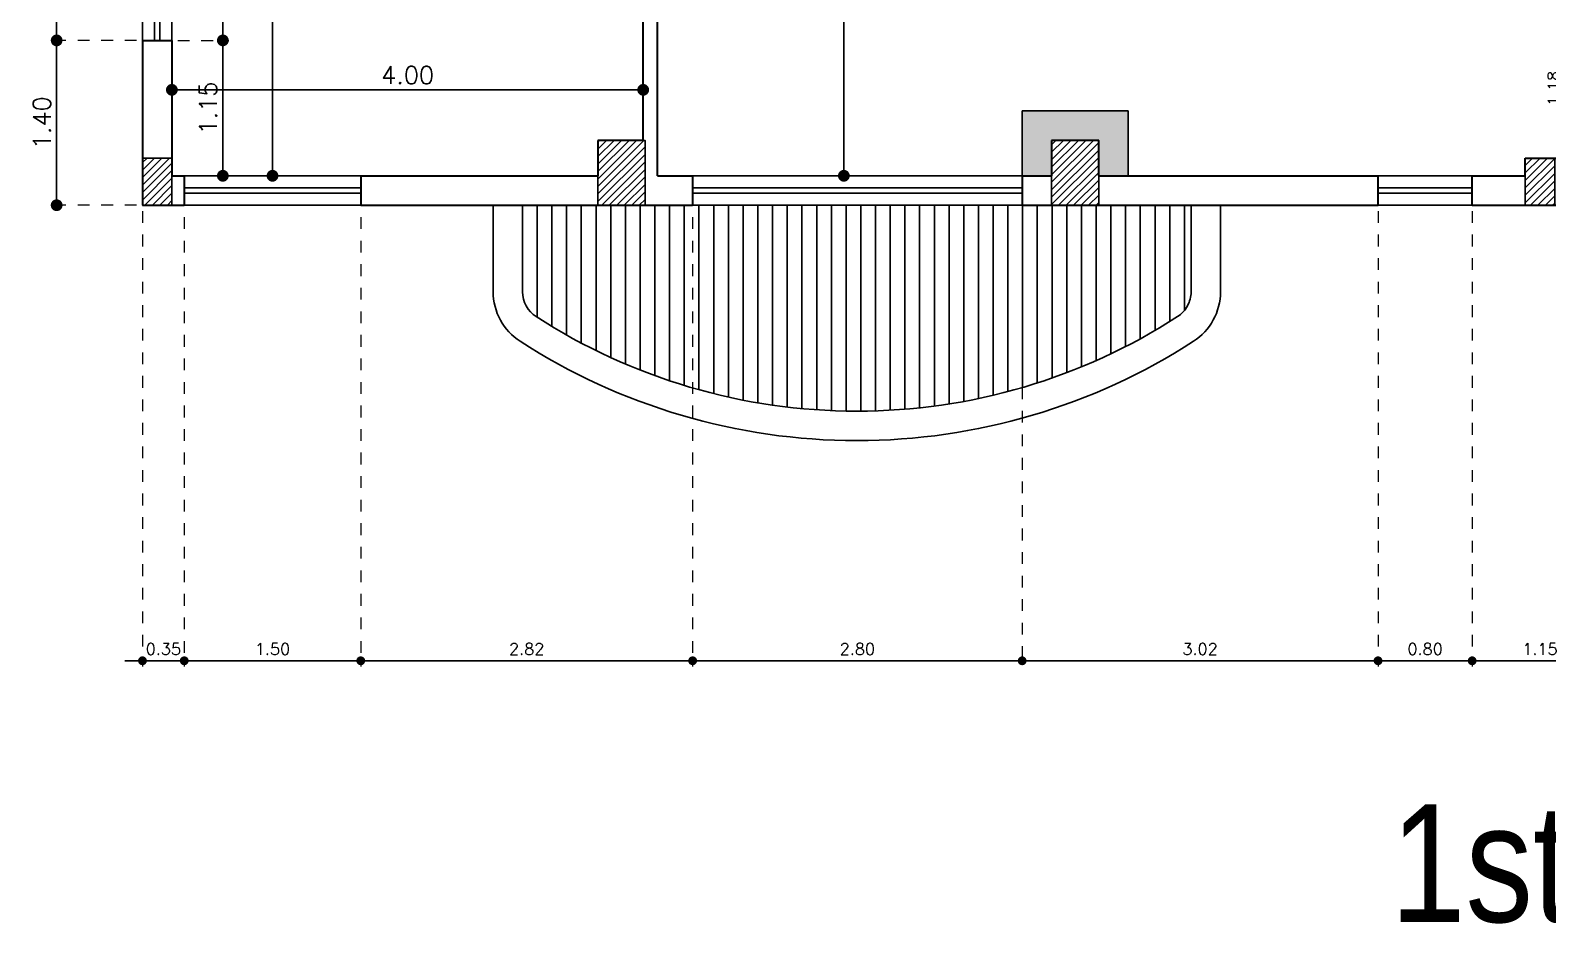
# Model space of a CAD drawing. Header units: metres. Extents: x 2217 to 2595, y -381 to -273.
# Drawn here: x 2300.22 to 2313.12, y -363.84 to -356.25 of the extents above; entities that cross this region are included whole.
import ezdxf

# ---------------------------------------------------------------- set-up
doc = ezdxf.new("R2010")
doc.units = ezdxf.units.M
doc.header["$LTSCALE"] = 0.5
doc.header["$MEASUREMENT"] = 0
doc.header["$PDMODE"] = 3
doc.header["$PDSIZE"] = -1
doc.linetypes.add('DOT2', pattern=[0.125, 0, -0.125])
for name, color, linetype in [('A-COL', 11, 'Continuous'), ('A-COLH', 1, 'Continuous'), ('A-EDM', 3, 'Continuous'), ('A-ELV', 3, 'Continuous'), ('A-STR', 115, 'Continuous'), ('A-WIN', 132, 'Continuous'), ('Frame', 4, 'Continuous')]:
    doc.layers.add(name, color=color, linetype=linetype)
doc.layers.add('A-Wall', color=7, linetype='Continuous', lineweight=30)
doc.styles.add('ariel', font='ARIALN.TTF', dxfattribs={"width": 2})
doc.styles.add('ROMANS', font='romans.shx')
doc.dimstyles.new('dim50', dxfattribs={"dimscale": 50, "dimtxt": 0.003, "dimasz": 0.002, "dimexe": 0.001, "dimexo": 0.001, "dimgap": 0.001, "dimtad": 1, "dimzin": 0, "dimdsep": 46, "dimtxsty": 'ROMANS', "dimblk": 'DOT', "dimcen": 0, "dimclrd": 5, "dimclre": 1, "dimclrt": 7, "dimadec": 0, "dimazin": 0, "dimtfac": 1, "dimtix": 1, "dimtmove": 2, "dimatfit": 3, "dimldrblk": 'DTICK', "dimfxl": 1, "dimtolj": 1, "dimtzin": 0, "dimlwe": 20, "dimarcsym": 0})
doc.dimstyles.new('dim50 new', dxfattribs={"dimscale": 50, "dimtxt": 0.002, "dimasz": 0.0015, "dimexe": 0.001, "dimexo": 0.001, "dimgap": 0.001, "dimtad": 1, "dimzin": 0, "dimdsep": 46, "dimtxsty": 'ROMANS', "dimblk": 'DOT', "dimcen": 0, "dimclrd": 5, "dimclre": 1, "dimclrt": 7, "dimadec": 0, "dimazin": 0, "dimtfac": 1, "dimtix": 1, "dimtmove": 2, "dimatfit": 3, "dimldrblk": 'DTICK', "dimfxl": 1, "dimtolj": 1, "dimtzin": 0, "dimlwe": 20, "dimarcsym": 0})
pattern_1 = [(45, (-745.896474, -1998.83578), (-0.0318198052, 0.0318198052), [])]

# ---------------------------------------------------------------- blocks, each defined once
blk = doc.blocks.new('A$C2b1ffe9e')
at = {"layer": 'A-COL', "ltscale": 0.5}
h = blk.add_hatch(color=4, dxfattribs=at)
h.paths.add_polyline_path([(8.375, 0.8), (7.925, 0.8), (7.925, 0.55), (8.125, 0.55), (8.125, 0.3), (8.375, 0.3)])
h.paths.add_polyline_path([(7.925, 0.8), (7.475, 0.8), (7.475, 0.3), (7.725, 0.3), (7.725, 0.55), (7.925, 0.55)])
h = blk.add_hatch(color=4, dxfattribs=at)
h.paths.add_polyline_path([(8.375, 0.3), (8.125, 0.3), (8.125, 0.25), (8.375, 0.25)])
h.paths.add_polyline_path([(7.725, 0.3), (7.475, 0.3), (7.475, 0.25), (7.725, 0.25)])
at = {"layer": 'A-COLH', "ltscale": 0.5}
h = blk.add_hatch(dxfattribs=at)
h.set_pattern_fill('ANSI31', color=256, scale=0.36)
h.set_pattern_definition(pattern_1)
h.paths.add_polyline_path([(3.87, 0.55), (4.27, 0.55), (4.27, 0), (3.87, 0)])
h = blk.add_hatch(dxfattribs=at)
h.set_pattern_fill('ANSI31', color=256, scale=0.36)
h.set_pattern_definition(pattern_1)
h.paths.add_polyline_path([(7.725, 0.55), (8.125, 0.55), (8.125, 0), (7.725, 0)])
h = blk.add_hatch(dxfattribs=at)
h.set_pattern_fill('ANSI31', color=256, scale=0.36)
h.set_pattern_definition(pattern_1)
h.paths.add_polyline_path([(0, 0.4), (0.25, 0.4), (0.25, 0), (0, 0)])
h = blk.add_hatch(dxfattribs=at)
h.set_pattern_fill('ANSI31', color=256, scale=0.36)
h.set_pattern_definition(pattern_1)
h.paths.add_polyline_path([(11.75, 0.4), (12, 0.4), (12, 0), (11.75, 0)])
at = {"layer": 'A-COL', "ltscale": 0.5}
for p, q in [((7.475, 0.25), (7.475, 0.8)), ((7.475, 0.8), (7.925, 0.8)), ((8.375, 0.8), (7.925, 0.8)), ((8.375, 0.25), (8.375, 0.8)), ((8.125, 0.25), (8.125, 0.55))]:
    blk.add_line(p, q, dxfattribs=at)
for points in [[(3.87, 0.55), (4.27, 0.55), (4.27, 0), (3.87, 0)], [(7.725, 0.55), (8.125, 0.55), (8.125, 0), (7.725, 0)], [(0, 0.4), (0.25, 0.4), (0.25, 0), (0, 0)], [(11.75, 0.4), (12, 0.4), (12, 0), (11.75, 0)]]:
    blk.add_lwpolyline(points, close=True, dxfattribs=at)
blk = doc.blocks.new('_Dot')
at = {"color": 0, "linetype": 'ByBlock', "lineweight": -2}
blk.add_line((-0.5, 0), (-1, 0), dxfattribs=at)
at = {"color": 0, "linetype": 'ByBlock', "const_width": 0.5}
blk.add_lwpolyline([(-0.25, 0, 1), (0.25, 0, 1)], format="xyb", close=True, dxfattribs=at)
blk = doc.blocks.new('*D125')
at = {"layer": 'A-STR', "color": 1, "linetype": 'DOT2', "lineweight": 20, "ltscale": 0.5, "transparency": 16777216}
for p, q in [((2313.63, -356.151), (2313.218, -356.151)), ((2313.377, -357.332), (2313.218, -357.332))]:
    blk.add_line(p, q, dxfattribs=at)
at = {"layer": 'A-STR', "color": 5, "lineweight": -2, "ltscale": 0.5, "transparency": 16777216}
blk.add_line((2313.268, -357.257), (2313.268, -356.226), dxfattribs=at)
at = {"layer": 'DEFPOINTS', "color": 0, "ltscale": 0.5, "transparency": 16777216}
for p in [(2313.268, -356.151), (2313.68, -356.151), (2313.427, -357.332)]:
    blk.add_point(p, dxfattribs=at)
at = {"layer": 'A-STR', "color": 5, "lineweight": -2, "ltscale": 0.5, "transparency": 16777216, "xscale": 0.075, "yscale": 0.075, "zscale": 0.075}
for p, rotation in [((2313.268, -356.151), 90), ((2313.268, -357.332), 270)]:
    blk.add_blockref('_Dot', p, dxfattribs=dict(at, rotation=rotation))
at = {"layer": 'A-STR', "color": 7, "ltscale": 0.5, "transparency": 16777216, "insert": (2313.168, -356.741), "char_height": 0.1, "attachment_point": 5, "rotation": 90, "style": 'ROMANS'}
blk.add_mtext('\\A1;1.18', dxfattribs=at)
blk = doc.blocks.new('DTICK')
for p, q in [((-1.21, 0), (1.21, 0)), ((0, 1.21), (0, -1.21))]:
    blk.add_line(p, q)
at = {"color": 3}
blk.add_line((-0.63, -0.63), (0.63, 0.63), dxfattribs=at)
blk = doc.blocks.new('*D140')
at = {"layer": 'A-EDM', "color": 1, "linetype": 'DOT2', "lineweight": 20, "ltscale": 0.5, "transparency": 16777216}
for p, q in [((2312.476, -357.782), (2312.476, -361.652)), ((2313.627, -357.782), (2313.627, -361.652))]:
    blk.add_line(p, q, dxfattribs=at)
at = {"layer": 'A-EDM', "color": 5, "lineweight": -2, "ltscale": 0.5, "transparency": 16777216}
blk.add_line((2313.552, -361.602), (2312.551, -361.602), dxfattribs=at)
at = {"layer": 'DEFPOINTS', "color": 0, "ltscale": 0.5, "transparency": 16777216}
for p in [(2312.476, -357.732), (2313.627, -357.732), (2312.476, -361.602)]:
    blk.add_point(p, dxfattribs=at)
at = {"layer": 'A-EDM', "color": 5, "lineweight": -2, "ltscale": 0.5, "transparency": 16777216, "xscale": 0.075, "yscale": 0.075, "zscale": 0.075, "rotation": 180}
blk.add_blockref('_Dot', (2312.476, -361.602), dxfattribs=at)
at = {"layer": 'A-EDM', "color": 5, "lineweight": -2, "ltscale": 0.5, "transparency": 16777216, "xscale": 0.075, "yscale": 0.075, "zscale": 0.075}
blk.add_blockref('_Dot', (2313.627, -361.602), dxfattribs=at)
at = {"layer": 'A-EDM', "color": 7, "ltscale": 0.5, "transparency": 16777216, "insert": (2313.052, -361.502), "char_height": 0.1, "attachment_point": 5, "style": 'ROMANS'}
blk.add_mtext('\\A1;1.15', dxfattribs=at)
blk = doc.blocks.new('*D141')
at = {"layer": 'A-EDM', "color": 1, "linetype": 'DOT2', "lineweight": 20, "ltscale": 0.5, "transparency": 16777216}
for p, q in [((2311.676, -357.782), (2311.676, -361.652)), ((2312.476, -357.782), (2312.476, -361.652))]:
    blk.add_line(p, q, dxfattribs=at)
at = {"layer": 'A-EDM', "color": 5, "lineweight": -2, "ltscale": 0.5, "transparency": 16777216}
blk.add_line((2312.401, -361.602), (2311.751, -361.602), dxfattribs=at)
at = {"layer": 'DEFPOINTS', "color": 0, "ltscale": 0.5, "transparency": 16777216}
for p in [(2311.676, -357.732), (2312.476, -357.732), (2311.676, -361.602)]:
    blk.add_point(p, dxfattribs=at)
at = {"layer": 'A-EDM', "color": 5, "lineweight": -2, "ltscale": 0.5, "transparency": 16777216, "xscale": 0.075, "yscale": 0.075, "zscale": 0.075, "rotation": 180}
blk.add_blockref('_Dot', (2311.676, -361.602), dxfattribs=at)
at = {"layer": 'A-EDM', "color": 5, "lineweight": -2, "ltscale": 0.5, "transparency": 16777216, "xscale": 0.075, "yscale": 0.075, "zscale": 0.075}
blk.add_blockref('_Dot', (2312.476, -361.602), dxfattribs=at)
at = {"layer": 'A-EDM', "color": 7, "ltscale": 0.5, "transparency": 16777216, "insert": (2312.076, -361.502), "char_height": 0.1, "attachment_point": 5, "style": 'ROMANS'}
blk.add_mtext('\\A1;0.80', dxfattribs=at)
blk = doc.blocks.new('*D142')
at = {"layer": 'A-EDM', "color": 1, "linetype": 'DOT2', "lineweight": 20, "ltscale": 0.5, "transparency": 16777216}
for p, q in [((2308.652, -357.679), (2308.652, -361.652)), ((2311.676, -357.782), (2311.676, -361.652))]:
    blk.add_line(p, q, dxfattribs=at)
at = {"layer": 'A-EDM', "color": 5, "lineweight": -2, "ltscale": 0.5, "transparency": 16777216}
blk.add_line((2311.601, -361.602), (2308.727, -361.602), dxfattribs=at)
at = {"layer": 'DEFPOINTS', "color": 0, "ltscale": 0.5, "transparency": 16777216}
for p in [(2308.652, -357.629), (2311.676, -357.732), (2308.652, -361.602)]:
    blk.add_point(p, dxfattribs=at)
at = {"layer": 'A-EDM', "color": 5, "lineweight": -2, "ltscale": 0.5, "transparency": 16777216, "xscale": 0.075, "yscale": 0.075, "zscale": 0.075, "rotation": 180}
blk.add_blockref('_Dot', (2308.652, -361.602), dxfattribs=at)
at = {"layer": 'A-EDM', "color": 5, "lineweight": -2, "ltscale": 0.5, "transparency": 16777216, "xscale": 0.075, "yscale": 0.075, "zscale": 0.075}
blk.add_blockref('_Dot', (2311.676, -361.602), dxfattribs=at)
at = {"layer": 'A-EDM', "color": 7, "ltscale": 0.5, "transparency": 16777216, "insert": (2310.164, -361.502), "char_height": 0.1, "attachment_point": 5, "style": 'ROMANS'}
blk.add_mtext('\\A1;3.02', dxfattribs=at)
blk = doc.blocks.new('*D143')
at = {"layer": 'A-EDM', "color": 1, "linetype": 'DOT2', "lineweight": 20, "ltscale": 0.5, "transparency": 16777216}
for p, q in [((2305.852, -357.634), (2305.852, -361.652)), ((2308.652, -357.679), (2308.652, -361.652))]:
    blk.add_line(p, q, dxfattribs=at)
at = {"layer": 'A-EDM', "color": 5, "lineweight": -2, "ltscale": 0.5, "transparency": 16777216}
blk.add_line((2308.577, -361.602), (2305.927, -361.602), dxfattribs=at)
at = {"layer": 'DEFPOINTS', "color": 0, "ltscale": 0.5, "transparency": 16777216}
for p in [(2305.852, -357.584), (2308.652, -357.629), (2305.852, -361.602)]:
    blk.add_point(p, dxfattribs=at)
at = {"layer": 'A-EDM', "color": 5, "lineweight": -2, "ltscale": 0.5, "transparency": 16777216, "xscale": 0.075, "yscale": 0.075, "zscale": 0.075, "rotation": 180}
blk.add_blockref('_Dot', (2305.852, -361.602), dxfattribs=at)
at = {"layer": 'A-EDM', "color": 5, "lineweight": -2, "ltscale": 0.5, "transparency": 16777216, "xscale": 0.075, "yscale": 0.075, "zscale": 0.075}
blk.add_blockref('_Dot', (2308.652, -361.602), dxfattribs=at)
at = {"layer": 'A-EDM', "color": 7, "ltscale": 0.5, "transparency": 16777216, "insert": (2307.252, -361.502), "char_height": 0.1, "attachment_point": 5, "style": 'ROMANS'}
blk.add_mtext('\\A1;2.80', dxfattribs=at)
blk = doc.blocks.new('*D144')
at = {"layer": 'A-EDM', "color": 1, "linetype": 'DOT2', "lineweight": 20, "ltscale": 0.5, "transparency": 16777216}
for p, q in [((2303.032, -357.634), (2303.032, -361.652)), ((2305.852, -357.634), (2305.852, -361.652))]:
    blk.add_line(p, q, dxfattribs=at)
at = {"layer": 'A-EDM', "color": 5, "lineweight": -2, "ltscale": 0.5, "transparency": 16777216}
blk.add_line((2305.777, -361.602), (2303.107, -361.602), dxfattribs=at)
at = {"layer": 'DEFPOINTS', "color": 0, "ltscale": 0.5, "transparency": 16777216}
for p in [(2303.032, -357.584), (2305.852, -357.584), (2303.032, -361.602)]:
    blk.add_point(p, dxfattribs=at)
at = {"layer": 'A-EDM', "color": 5, "lineweight": -2, "ltscale": 0.5, "transparency": 16777216, "xscale": 0.075, "yscale": 0.075, "zscale": 0.075, "rotation": 180}
blk.add_blockref('_Dot', (2303.032, -361.602), dxfattribs=at)
at = {"layer": 'A-EDM', "color": 5, "lineweight": -2, "ltscale": 0.5, "transparency": 16777216, "xscale": 0.075, "yscale": 0.075, "zscale": 0.075}
blk.add_blockref('_Dot', (2305.852, -361.602), dxfattribs=at)
at = {"layer": 'A-EDM', "color": 7, "ltscale": 0.5, "transparency": 16777216, "insert": (2304.442, -361.502), "char_height": 0.1, "attachment_point": 5, "style": 'ROMANS'}
blk.add_mtext('\\A1;2.82', dxfattribs=at)
blk = doc.blocks.new('*D145')
at = {"layer": 'A-EDM', "color": 1, "linetype": 'DOT2', "lineweight": 20, "ltscale": 0.5, "transparency": 16777216}
for p, q in [((2301.532, -357.634), (2301.532, -361.652)), ((2303.032, -357.634), (2303.032, -361.652))]:
    blk.add_line(p, q, dxfattribs=at)
at = {"layer": 'A-EDM', "color": 5, "lineweight": -2, "ltscale": 0.5, "transparency": 16777216}
blk.add_line((2302.957, -361.602), (2301.607, -361.602), dxfattribs=at)
at = {"layer": 'DEFPOINTS', "color": 0, "ltscale": 0.5, "transparency": 16777216}
for p in [(2301.532, -357.584), (2303.032, -357.584), (2301.532, -361.602)]:
    blk.add_point(p, dxfattribs=at)
at = {"layer": 'A-EDM', "color": 5, "lineweight": -2, "ltscale": 0.5, "transparency": 16777216, "xscale": 0.075, "yscale": 0.075, "zscale": 0.075, "rotation": 180}
blk.add_blockref('_Dot', (2301.532, -361.602), dxfattribs=at)
at = {"layer": 'A-EDM', "color": 5, "lineweight": -2, "ltscale": 0.5, "transparency": 16777216, "xscale": 0.075, "yscale": 0.075, "zscale": 0.075}
blk.add_blockref('_Dot', (2303.032, -361.602), dxfattribs=at)
at = {"layer": 'A-EDM', "color": 7, "ltscale": 0.5, "transparency": 16777216, "insert": (2302.282, -361.502), "char_height": 0.1, "attachment_point": 5, "style": 'ROMANS'}
blk.add_mtext('\\A1;1.50', dxfattribs=at)
blk = doc.blocks.new('*D146')
at = {"layer": 'A-EDM', "color": 1, "linetype": 'DOT2', "lineweight": 20, "ltscale": 0.5, "transparency": 16777216}
for p, q in [((2301.532, -357.634), (2301.532, -361.652)), ((2301.177, -357.782), (2301.177, -361.652))]:
    blk.add_line(p, q, dxfattribs=at)
at = {"layer": 'A-EDM', "color": 5, "lineweight": -2, "ltscale": 0.5, "transparency": 16777216}
for p, q in [((2301.102, -361.602), (2301.027, -361.602)), ((2301.532, -361.602), (2301.177, -361.602)), ((2301.607, -361.602), (2301.682, -361.602))]:
    blk.add_line(p, q, dxfattribs=at)
at = {"layer": 'DEFPOINTS', "color": 0, "ltscale": 0.5, "transparency": 16777216}
for p in [(2301.532, -357.584), (2301.177, -357.732), (2301.177, -361.602)]:
    blk.add_point(p, dxfattribs=at)
at = {"layer": 'A-EDM', "color": 5, "lineweight": -2, "ltscale": 0.5, "transparency": 16777216, "xscale": 0.075, "yscale": 0.075, "zscale": 0.075}
blk.add_blockref('_Dot', (2301.177, -361.602), dxfattribs=at)
at = {"layer": 'A-EDM', "color": 5, "lineweight": -2, "ltscale": 0.5, "transparency": 16777216, "xscale": 0.075, "yscale": 0.075, "zscale": 0.075, "rotation": 180}
blk.add_blockref('_Dot', (2301.532, -361.602), dxfattribs=at)
at = {"layer": 'A-EDM', "color": 7, "ltscale": 0.5, "transparency": 16777216, "insert": (2301.355, -361.502), "char_height": 0.1, "attachment_point": 5, "style": 'ROMANS'}
blk.add_mtext('\\A1;0.35', dxfattribs=at)
blk = doc.blocks.new('*D168')
at = {"layer": 'A-EDM', "color": 1, "linetype": 'DOT2', "lineweight": 20, "ltscale": 0.5, "transparency": 16777216}
for p, q in [((2301.427, -356.857), (2301.427, -356.702)), ((2305.432, -357.132), (2305.432, -356.702))]:
    blk.add_line(p, q, dxfattribs=at)
at = {"layer": 'A-EDM', "color": 5, "lineweight": -2, "ltscale": 0.5, "transparency": 16777216}
blk.add_line((2305.332, -356.752), (2301.527, -356.752), dxfattribs=at)
at = {"layer": 'DEFPOINTS', "color": 0, "ltscale": 0.5, "transparency": 16777216}
for p in [(2301.427, -356.752), (2301.427, -356.907), (2305.432, -357.182)]:
    blk.add_point(p, dxfattribs=at)
at = {"layer": 'A-EDM', "color": 5, "lineweight": -2, "ltscale": 0.5, "transparency": 16777216, "xscale": 0.1, "yscale": 0.1, "zscale": 0.1, "rotation": 180}
blk.add_blockref('_Dot', (2301.427, -356.752), dxfattribs=at)
at = {"layer": 'A-EDM', "color": 5, "lineweight": -2, "ltscale": 0.5, "transparency": 16777216, "xscale": 0.1, "yscale": 0.1, "zscale": 0.1}
blk.add_blockref('_Dot', (2305.432, -356.752), dxfattribs=at)
at = {"layer": 'A-EDM', "color": 7, "ltscale": 0.5, "transparency": 16777216, "insert": (2303.43, -356.627), "char_height": 0.15, "attachment_point": 5, "style": 'ROMANS'}
blk.add_mtext('\\A1;4.00', dxfattribs=at)
blk = doc.blocks.new('*D182')
at = {"layer": 'A-EDM', "color": 1, "linetype": 'DOT2', "lineweight": 20, "ltscale": 0.5, "transparency": 16777216}
for p, q in [((2301.477, -354.832), (2301.91, -354.832)), ((2301.477, -356.332), (2301.91, -356.332))]:
    blk.add_line(p, q, dxfattribs=at)
at = {"layer": 'A-EDM', "color": 5, "lineweight": -2, "ltscale": 0.5, "transparency": 16777216}
blk.add_line((2301.86, -354.932), (2301.86, -356.232), dxfattribs=at)
at = {"layer": 'DEFPOINTS', "color": 0, "ltscale": 0.5, "transparency": 16777216}
for p in [(2301.427, -354.832), (2301.427, -356.332), (2301.86, -356.332)]:
    blk.add_point(p, dxfattribs=at)
at = {"layer": 'A-EDM', "color": 5, "lineweight": -2, "ltscale": 0.5, "transparency": 16777216, "xscale": 0.1, "yscale": 0.1, "zscale": 0.1}
for p, rotation in [((2301.86, -354.832), 90), ((2301.86, -356.332), 270)]:
    blk.add_blockref('_Dot', p, dxfattribs=dict(at, rotation=rotation))
at = {"layer": 'A-EDM', "color": 7, "ltscale": 0.5, "transparency": 16777216, "insert": (2301.735, -355.582), "char_height": 0.15, "attachment_point": 5, "rotation": 90, "style": 'ROMANS'}
blk.add_mtext('\\A1;1.50', dxfattribs=at)
blk = doc.blocks.new('*D183')
at = {"layer": 'A-EDM', "color": 1, "linetype": 'DOT2', "lineweight": 20, "ltscale": 0.5, "transparency": 16777216}
for p, q in [((2301.477, -356.332), (2301.91, -356.332)), ((2301.53, -357.482), (2301.91, -357.482))]:
    blk.add_line(p, q, dxfattribs=at)
at = {"layer": 'A-EDM', "color": 5, "lineweight": -2, "ltscale": 0.5, "transparency": 16777216}
blk.add_line((2301.86, -356.432), (2301.86, -357.382), dxfattribs=at)
at = {"layer": 'DEFPOINTS', "color": 0, "ltscale": 0.5, "transparency": 16777216}
for p in [(2301.427, -356.332), (2301.48, -357.482), (2301.86, -357.482)]:
    blk.add_point(p, dxfattribs=at)
at = {"layer": 'A-EDM', "color": 5, "lineweight": -2, "ltscale": 0.5, "transparency": 16777216, "xscale": 0.1, "yscale": 0.1, "zscale": 0.1}
for p, rotation in [((2301.86, -356.332), 90), ((2301.86, -357.482), 270)]:
    blk.add_blockref('_Dot', p, dxfattribs=dict(at, rotation=rotation))
at = {"layer": 'A-EDM', "color": 7, "ltscale": 0.5, "transparency": 16777216, "insert": (2301.735, -356.907), "char_height": 0.15, "attachment_point": 5, "rotation": 90, "style": 'ROMANS'}
blk.add_mtext('\\A1;1.15', dxfattribs=at)
blk = doc.blocks.new('*D184')
at = {"layer": 'A-EDM', "color": 5, "lineweight": -2, "ltscale": 0.5, "transparency": 16777216}
blk.add_line((2302.282, -357.382), (2302.282, -353.582), dxfattribs=at)
at = {"layer": 'DEFPOINTS', "color": 0, "ltscale": 0.5, "transparency": 16777216}
for p in [(2302.282, -353.482), (2302.282, -353.482), (2302.282, -357.482)]:
    blk.add_point(p, dxfattribs=at)
at = {"layer": 'A-EDM', "color": 5, "lineweight": -2, "ltscale": 0.5, "transparency": 16777216, "xscale": 0.1, "yscale": 0.1, "zscale": 0.1}
for p, rotation in [((2302.282, -353.482), 90), ((2302.282, -357.482), 270)]:
    blk.add_blockref('_Dot', p, dxfattribs=dict(at, rotation=rotation))
at = {"layer": 'A-EDM', "color": 7, "ltscale": 0.5, "transparency": 16777216, "insert": (2302.157, -355.482), "char_height": 0.15, "attachment_point": 5, "rotation": 90, "style": 'ROMANS'}
blk.add_mtext('\\A1;4.00', dxfattribs=at)
blk = doc.blocks.new('*D196')
at = {"layer": 'A-EDM', "color": 1, "linetype": 'DOT2', "lineweight": 20, "ltscale": 0.5, "transparency": 16777216}
for p, q in [((2301.127, -354.832), (2300.398, -354.832)), ((2301.127, -356.332), (2300.398, -356.332))]:
    blk.add_line(p, q, dxfattribs=at)
at = {"layer": 'A-EDM', "color": 5, "lineweight": -2, "ltscale": 0.5, "transparency": 16777216}
blk.add_line((2300.448, -354.932), (2300.448, -356.232), dxfattribs=at)
at = {"layer": 'DEFPOINTS', "color": 0, "ltscale": 0.5, "transparency": 16777216}
for p in [(2301.177, -354.832), (2300.448, -356.332), (2301.177, -356.332)]:
    blk.add_point(p, dxfattribs=at)
at = {"layer": 'A-EDM', "color": 5, "lineweight": -2, "ltscale": 0.5, "transparency": 16777216, "xscale": 0.1, "yscale": 0.1, "zscale": 0.1}
for p, rotation in [((2300.448, -354.832), 90), ((2300.448, -356.332), 270)]:
    blk.add_blockref('_Dot', p, dxfattribs=dict(at, rotation=rotation))
at = {"layer": 'A-EDM', "color": 7, "ltscale": 0.5, "transparency": 16777216, "insert": (2300.323, -355.582), "char_height": 0.15, "attachment_point": 5, "rotation": 90, "style": 'ROMANS'}
blk.add_mtext('\\A1;1.50', dxfattribs=at)
blk = doc.blocks.new('*D197')
at = {"layer": 'A-EDM', "color": 1, "linetype": 'DOT2', "lineweight": 20, "ltscale": 0.5, "transparency": 16777216}
for p, q in [((2301.127, -356.332), (2300.398, -356.332)), ((2301.127, -357.732), (2300.398, -357.732))]:
    blk.add_line(p, q, dxfattribs=at)
at = {"layer": 'A-EDM', "color": 5, "lineweight": -2, "ltscale": 0.5, "transparency": 16777216}
blk.add_line((2300.448, -356.432), (2300.448, -357.632), dxfattribs=at)
at = {"layer": 'DEFPOINTS', "color": 0, "ltscale": 0.5, "transparency": 16777216}
for p in [(2301.177, -356.332), (2300.448, -357.732), (2301.177, -357.732)]:
    blk.add_point(p, dxfattribs=at)
at = {"layer": 'A-EDM', "color": 5, "lineweight": -2, "ltscale": 0.5, "transparency": 16777216, "xscale": 0.1, "yscale": 0.1, "zscale": 0.1}
for p, rotation in [((2300.448, -356.332), 90), ((2300.448, -357.732), 270)]:
    blk.add_blockref('_Dot', p, dxfattribs=dict(at, rotation=rotation))
at = {"layer": 'A-EDM', "color": 7, "ltscale": 0.5, "transparency": 16777216, "insert": (2300.323, -357.032), "char_height": 0.15, "attachment_point": 5, "rotation": 90, "style": 'ROMANS'}
blk.add_mtext('\\A1;1.40', dxfattribs=at)
blk = doc.blocks.new('*D203')
at = {"layer": 'A-EDM', "color": 1, "linetype": 'DOT2', "lineweight": 20, "ltscale": 0.5, "transparency": 16777216}
for p, q in [((2306.802, -348.177), (2307.187, -348.177)), ((2306.802, -357.482), (2307.187, -357.482))]:
    blk.add_line(p, q, dxfattribs=at)
at = {"layer": 'A-EDM', "color": 5, "lineweight": -2, "ltscale": 0.5, "transparency": 16777216}
blk.add_line((2307.137, -348.277), (2307.137, -357.382), dxfattribs=at)
at = {"layer": 'DEFPOINTS', "color": 0, "ltscale": 0.5, "transparency": 16777216}
for p in [(2306.752, -348.177), (2306.752, -357.482), (2307.137, -357.482)]:
    blk.add_point(p, dxfattribs=at)
at = {"layer": 'A-EDM', "color": 5, "lineweight": -2, "ltscale": 0.5, "transparency": 16777216, "xscale": 0.1, "yscale": 0.1, "zscale": 0.1}
for p, rotation in [((2307.137, -348.177), 90), ((2307.137, -357.482), 270)]:
    blk.add_blockref('_Dot', p, dxfattribs=dict(at, rotation=rotation))
at = {"layer": 'A-EDM', "color": 7, "ltscale": 0.5, "transparency": 16777216, "insert": (2307.012, -352.829), "char_height": 0.15, "attachment_point": 5, "rotation": 90, "style": 'ROMANS'}
blk.add_mtext('\\A1;9.30', dxfattribs=at)

msp = doc.modelspace()

# ---------------------------------------------------------------- hatches: boundary and pattern name
at = {"layer": 'A-ELV', "ltscale": 0.5}
h = msp.add_hatch(dxfattribs=at)
h.set_pattern_fill('ANSI31', color=256, angle=45)
h.set_pattern_definition([(90, (1623.28086, -2256.56737), (-0.125, 0), [])])
h.paths.add_polyline_path([(2310.0569, -358.5875, 0.1253208), (2310.0873, -358.468), (2310.0873, -357.7316), (2309.3023, -357.7316), (2309.3023, -357.7316), (2308.9023, -357.7316), (2308.1773, -357.7316), (2306.1773, -357.7316), (2306.1773, -357.7316), (2305.4473, -357.7316), (2305.4473, -357.7316), (2305.0473, -357.7316), (2304.4073, -357.7316), (2304.4073, -358.468, 0.2546408), (2304.5217, -358.678, 0.1443476), (2307.2473, -359.4816, 0.1443476), (2309.973, -358.678, 0.1253208)])

# ---------------------------------------------------------------- linework, layer by layer
at = {"layer": 'A-Wall', "ltscale": 0.5}
for p, q in [((2305.5523, -357.4816), (2305.5523, -352.1309)), ((2305.4323, -357.1816), (2305.4323, -353.5316)), ((2301.1773, -356.3316), (2301.1773, -357.7316)), ((2301.1773, -356.3316), (2301.4273, -356.3316)), ((2301.4273, -356.3316), (2301.4273, -357.4816)), ((2305.4323, -357.1816), (2305.0473, -357.1816)), ((2305.0473, -357.1816), (2305.0473, -357.4816)), ((2309.3023, -357.1816), (2308.9023, -357.1816)), ((2308.9023, -357.1816), (2308.9023, -357.4816)), ((2309.3023, -357.4816), (2309.3023, -357.1816)), ((2312.9273, -357.4816), (2312.9273, -357.3316)), ((2312.9273, -357.3316), (2313.4273, -357.3316)), ((2301.4273, -357.4816), (2301.5323, -357.4816)), ((2303.0323, -357.4816), (2305.0473, -357.4816)), ((2305.5523, -357.4816), (2305.8521, -357.4816)), ((2308.6521, -357.4816), (2308.9023, -357.4816)), ((2309.3023, -357.4816), (2311.6763, -357.4816)), ((2311.6763, -357.7316), (2311.6763, -357.4816)), ((2312.4763, -357.4816), (2312.9273, -357.4816)), ((2312.4763, -357.7316), (2312.4763, -357.4816)), ((2301.1773, -357.7316), (2301.5323, -357.7316)), ((2303.0323, -357.7316), (2305.8521, -357.7316)), ((2308.6521, -357.7316), (2311.6763, -357.7316)), ((2312.4763, -357.7316), (2313.6273, -357.7316))]:
    msp.add_line(p, q, dxfattribs=at)
at = {"layer": 'A-Wall'}
for p, q in [((2301.5323, -357.4816), (2301.5323, -357.7316)), ((2303.0323, -357.4816), (2303.0323, -357.7316)), ((2305.8521, -357.4816), (2305.8521, -357.7316)), ((2308.6521, -357.4816), (2308.6521, -357.7316))]:
    msp.add_line(p, q, dxfattribs=at)
at = {"layer": 'A-WIN'}
for points in [[(2301.1773, -356.3316), (2301.1773, -354.8316), (2301.4273, -354.8316), (2301.4273, -356.3316)], [(2301.2798, -354.8316), (2301.2798, -356.3316), (2301.3249, -356.3316), (2301.3249, -354.8316)], [(2301.5323, -357.4816), (2303.0323, -357.4816), (2303.0323, -357.7316), (2301.5323, -357.7316)], [(2305.8521, -357.4816), (2308.6521, -357.4816), (2308.6521, -357.7316), (2305.8521, -357.7316)], [(2311.6763, -357.4816), (2312.4763, -357.4816), (2312.4763, -357.7316), (2311.6763, -357.7316)], [(2303.0323, -357.584), (2301.5323, -357.584), (2301.5323, -357.6292), (2303.0323, -357.6292)], [(2308.6521, -357.584), (2305.8521, -357.584), (2305.8521, -357.6292), (2308.6521, -357.6292)], [(2312.4763, -357.584), (2311.6763, -357.584), (2311.6763, -357.6292), (2312.4763, -357.6292)]]:
    msp.add_lwpolyline(points, close=True, dxfattribs=at)
for points in [[(2304.1573, -357.7316), (2304.1573, -358.468, 0.2546408), (2304.3861, -358.888, 0.1443476), (2307.2473, -359.7316, 0.1443476), (2310.1086, -358.888, 0.1253208), (2310.2764, -358.7071, 0.1253208), (2310.3373, -358.468), (2310.3373, -357.7316)], [(2304.4073, -357.7316), (2304.4073, -358.468, 0.2546408), (2304.5217, -358.678, 0.1443476), (2307.2473, -359.4816, 0.1443476), (2309.973, -358.678, 0.1253208), (2310.0569, -358.5875, 0.1253208), (2310.0873, -358.468), (2310.0873, -357.7316)]]:
    msp.add_lwpolyline(points, format="xyb", dxfattribs=at)

# ---------------------------------------------------------------- block references
at = {"layer": 'A-COL', "ltscale": 0.5}
msp.add_blockref('A$C2b1ffe9e', (2301.1773, -357.7316), dxfattribs=at)

# ---------------------------------------------------------------- texts
at = {"layer": 'Frame', "color": 3, "style": 'ariel'}
msp.add_text('1st FLOOR PLAN', height=1, dxfattribs=at).set_placement((2311.7821, -363.8208))

# ---------------------------------------------------------------- dimensions: what is measured, and where the dimension line sits
at = {"layer": 'A-EDM', "ltscale": 0.5}
for base, p1, p2, picture, middle in [((2307.1373305, -357.4815942), (2306.7523305, -348.1765943), (2306.7523305, -357.4815942), '*D203', (2307.0123305, -352.8290943)), ((2302.2823, -353.4816), (2302.2823, -357.4816), (2302.2823, -353.4816), '*D184', (2302.1573, -355.4816)), ((2300.4478, -356.3316), (2301.1773, -354.8316), (2301.1773, -356.3316), '*D196', (2300.3228, -355.5816)), ((2301.8601, -356.3316), (2301.4273, -354.8316), (2301.4273, -356.3316), '*D182', (2301.7351, -355.5816)), ((2300.4478, -357.7316), (2301.1773, -356.3316), (2301.1773, -357.7316), '*D197', (2300.3228, -357.0316)), ((2301.8601, -357.4816), (2301.4273, -356.3316), (2301.4798, -357.4816), '*D183', (2301.7351, -356.9066))]:
    dim = msp.add_linear_dim(base=base, p1=p1, p2=p2, angle=90, dimstyle='dim50', dxfattribs=at)
    dim.commit()
    dim.dimension.update_dxf_attribs({"geometry": picture, "text_midpoint": middle})
for base, p1, p2, dimstyle, picture, middle in [((2301.4273304676, -356.7516091304), (2305.4323304655, -357.1815942987), (2301.4273304676, -356.9065942342), 'dim50', '*D168', (2303.4298304666, -356.6266091304)), ((2301.1773305, -361.602355), (2301.5323304, -357.5840158), (2301.1773305, -357.7315943), 'dim50 new', '*D146', (2301.3548305, -361.502355)), ((2301.5323, -361.6024), (2303.0323, -357.584), (2301.5323, -357.584), 'dim50 new', '*D145', (2302.2823, -361.5024)), ((2303.0323, -361.6024), (2305.8521, -357.584), (2303.0323, -357.584), 'dim50 new', '*D144', (2304.4422, -361.5024)), ((2305.8521, -361.6024), (2308.6521, -357.6292), (2305.8521, -357.584), 'dim50 new', '*D143', (2307.2521, -361.5024)), ((2308.6521, -361.6024), (2311.6763, -357.7316), (2308.6521, -357.6292), 'dim50 new', '*D142', (2310.1642, -361.5024)), ((2311.6763, -361.6024), (2312.4763, -357.7316), (2311.6763, -357.7316), 'dim50 new', '*D141', (2312.0763, -361.5024)), ((2312.4763, -361.6024), (2313.6273, -357.7316), (2312.4763, -357.7316), 'dim50 new', '*D140', (2313.0518, -361.5024))]:
    dim = msp.add_linear_dim(base=base, p1=p1, p2=p2, dimstyle=dimstyle, dxfattribs=at)
    dim.commit()
    dim.dimension.update_dxf_attribs({"geometry": picture, "text_midpoint": middle})
at = {"layer": 'A-STR', "ltscale": 0.5}
dim = msp.add_linear_dim(base=(2313.2676, -356.1509), p1=(2313.4273, -357.3316), p2=(2313.68, -356.1509), angle=90, dimstyle='dim50 new', dxfattribs=at)
dim.commit()
dim.dimension.update_dxf_attribs({"geometry": '*D125', "text_midpoint": (2313.1676, -356.7412)})

doc.saveas('drawing.dxf')
